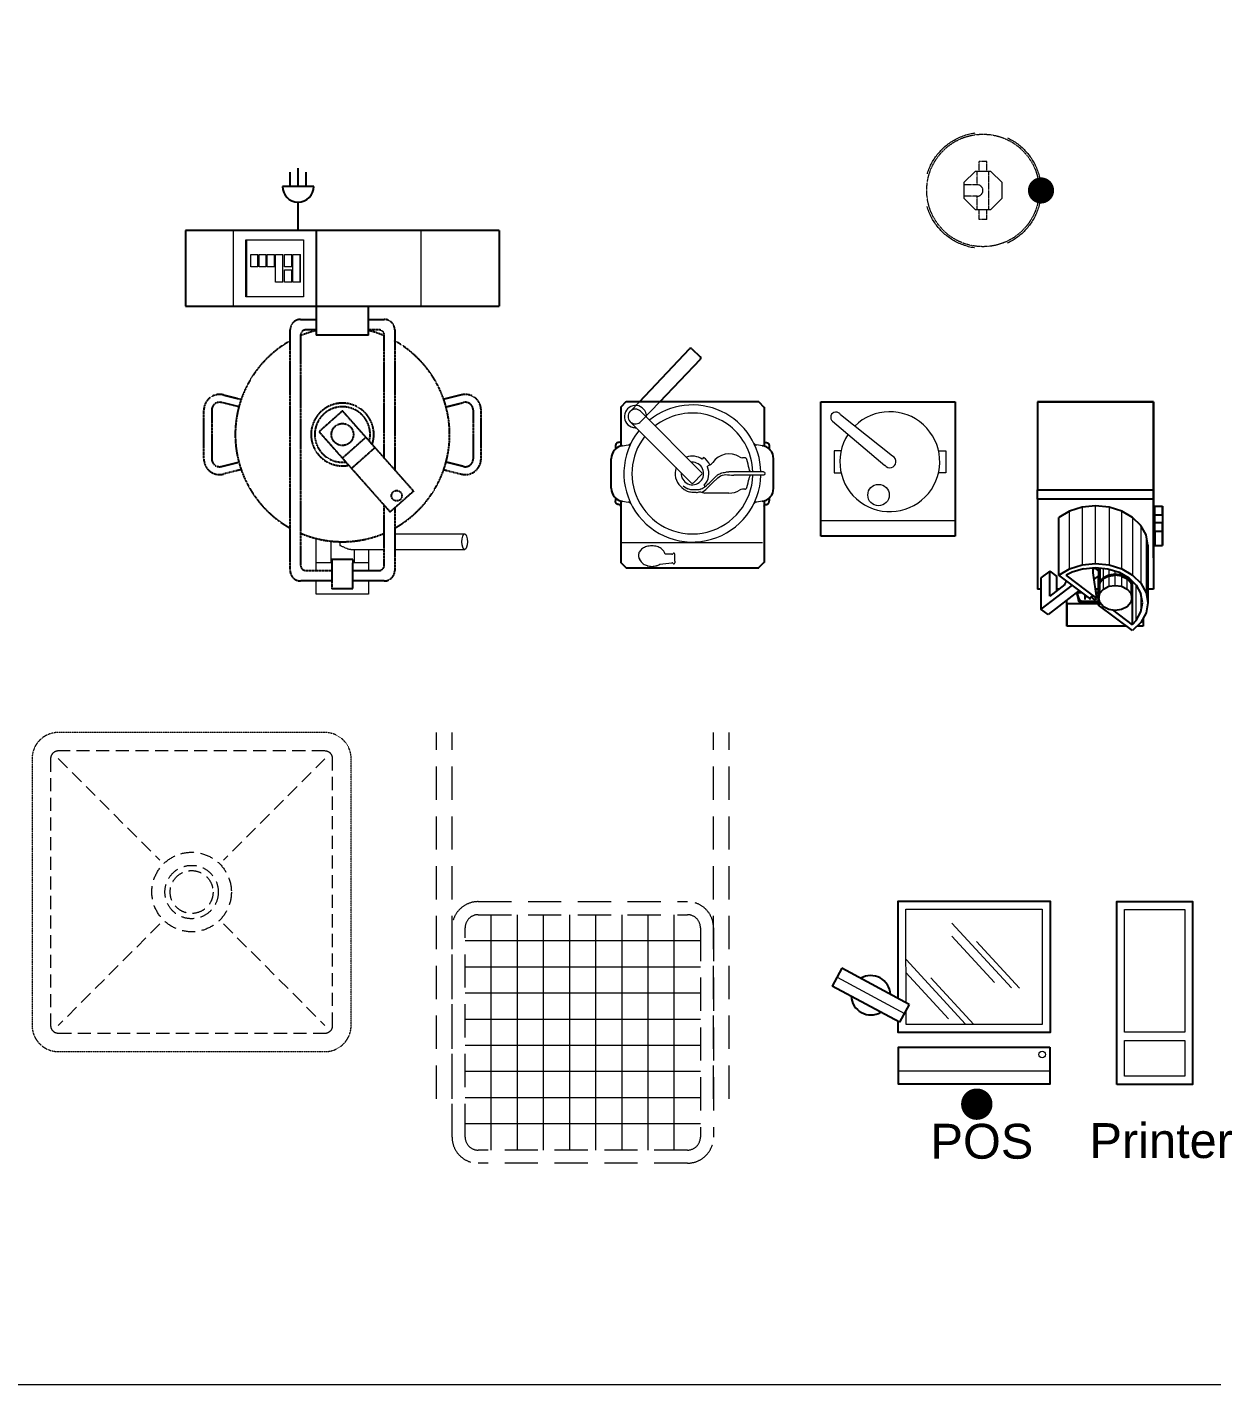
# Model space of a CAD drawing. Header units: millimetres. Extents: x 46649 to 61237, y -33954 to -18530.
# Drawn here: x 50517 to 52783, y -33954 to -31359 of the extents above; entities that cross this region are included whole.
import ezdxf
from ezdxf.enums import TextEntityAlignment as Align

# ---------------------------------------------------------------- set-up
doc = ezdxf.new("R2010")
doc.units = ezdxf.units.MM
for name, pattern in [('CACHE', [0.375, 0.25, -0.125]), ('CENTER', [2, 1.25, -0.25, 0.25, -0.25]), ('DASHED', [19.05, 12.7, -6.35]), ('HIDDEN', [0.375, 0.25, -0.125])]:
    doc.linetypes.add(name, pattern=pattern)
doc.layers.add('350', color=3, linetype='Continuous')
doc.layers.add('ATTRIBUTE', color=1, linetype='Continuous')
for name, color, linetype, lineweight in [('border', 7, 'Continuous', 0), ('e-1', 7, 'Continuous', 9), ('ed-1', 6, 'Continuous', 5), ('eo-1', 7, 'Continuous', 9), ('eo-3', 2, 'Continuous', 25), ('m-1', 7, 'Continuous', 9), ('t-3', 2, 'Continuous', 25), ('t1-e', 1, 'Continuous', 5)]:
    doc.layers.add(name, color=color, linetype=linetype, lineweight=lineweight)
doc.styles.add('ARIAL', font='')
doc.styles.add('TAHOMA', font='', dxfattribs={"height": 32})
doc.styles.get('ARIAL').set_extended_font_data('Arial')
doc.styles.get('TAHOMA').set_extended_font_data('Tahoma')

# ---------------------------------------------------------------- blocks, each defined once
blk = doc.blocks.new('VPU206-11')
at = {"layer": 'ed-1'}
for p, q in [((-2115.8, 29719.7), (-2115.8, 29830)), ((-2091.8, 29837.6), (-2091.8, 29727.3)), ((-2066, 29729.9), (-2066, 29840.2)), ((-2040.2, 29837.6), (-2040.2, 29727.3)), ((-2016.1, 29719.7), (-2016.1, 29830)), ((-1995.4, 29818.2), (-1995.4, 29707.9)), ((-1979.6, 29802.6), (-1979.6, 29692.3)), ((-1969.6, 29784.5), (-1969.6, 29674.2)), ((-2050.8, 29703.3), (-2050.8, 29720.8)), ((-2040.4, 29719.2), (-2040.4, 29708.4)), ((-2057.7, 29693), (-2057.7, 29673.4)), ((-2050.8, 29681.1), (-2050.8, 29700.8)), ((-2040.4, 29706), (-2040.4, 29686.4)), ((-2028.4, 29710.3), (-2028.4, 29715.6)), ((-2028.4, 29688.2), (-2028.4, 29707.7)), ((-2016.2, 29708.4), (-2016.2, 29710.4)), ((-2016.2, 29706), (-2016.2, 29686.4)), ((-2005.8, 29703.3), (-2005.8, 29704.5)), ((-2005.8, 29681.1), (-2005.8, 29700.8)), ((-1998.9, 29695.4), (-1998.9, 29699.1)), ((-1998.9, 29693), (-1998.9, 29673.4)), ((-1988.3, 29620.9), (-1988.3, 29688.6)), ((-1979.2, 29672.2), (-1979.2, 29637.3))]:
    blk.add_line(p, q, dxfattribs=at)
at = {"layer": 'eo-3'}
for p, q in [((-2177.3, 30039), (-2177.3, 29870.5)), ((-1955.5, 30039), (-2177.3, 30039)), ((-2177.3, 30039), (-1955.5, 30039)), ((-2177.3, 30039), (-2177.3, 29870.5)), ((-1955.5, 29870.5), (-1955.5, 30039)), ((-1955.5, 29870.5), (-1955.5, 30039)), ((-1955.1, 30039), (-1955.5, 30039)), ((-1955.5, 30039), (-1955.1, 30039)), ((-1955.1, 29740.8), (-1955.1, 30039)), ((-1955.1, 30039), (-1955.1, 29740.8)), ((-2177.3, 29853), (-2177.3, 29870.5)), ((-2177.3, 29853), (-2177.3, 29870.5)), ((-2177.3, 29870.5), (-1955.5, 29870.5)), ((-2177.3, 29853), (-2177.3, 29681.1)), ((-1955.5, 29853), (-2177.3, 29853)), ((-2177.3, 29853), (-2177.3, 29681.1)), ((-1955.5, 29853), (-1955.5, 29870.5)), ((-1955.5, 29870.5), (-1955.5, 29853)), ((-1955.5, 29853), (-1955.5, 29681.1)), ((-1955.5, 29853), (-1955.5, 29681.1)), ((-2115.8, 29830), (-2136.5, 29818.2)), ((-2091.8, 29837.6), (-2115.8, 29830)), ((-2066, 29840.2), (-2091.8, 29837.6)), ((-2040.2, 29837.6), (-2066, 29840.2)), ((-2016.1, 29830), (-2040.2, 29837.6)), ((-1995.4, 29818.2), (-2016.1, 29830)), ((-1952.9, 29822.1), (-1952.9, 29839.4)), ((-1952.9, 29839.4), (-1938, 29839.4)), ((-1952.9, 29822.1), (-1952.9, 29839.4)), ((-1938, 29822.1), (-1952.9, 29822.1)), ((-1952.9, 29808.6), (-1952.9, 29822.1)), ((-1952.9, 29808.6), (-1952.9, 29822.1)), ((-1938, 29839.4), (-1938, 29822.1)), ((-1938, 29822.1), (-1938, 29839.4)), ((-1938, 29822.1), (-1938, 29808.6)), ((-1938, 29822.1), (-1938, 29808.6)), ((-2136.5, 29707.9), (-2136.5, 29818.2)), ((-1979.6, 29802.6), (-1995.4, 29818.2)), ((-1969.6, 29784.5), (-1979.6, 29802.6)), ((-1952.9, 29791.4), (-1952.9, 29808.6)), ((-1952.9, 29808.6), (-1938, 29808.6)), ((-1952.9, 29791.4), (-1952.9, 29808.6)), ((-1938, 29808.6), (-1938, 29791.4)), ((-1938, 29791.4), (-1938, 29808.6)), ((-1966.3, 29765.1), (-1969.6, 29784.5)), ((-1938, 29791.4), (-1952.9, 29791.4)), ((-1952.9, 29791.4), (-1952.9, 29764.3)), ((-1952.9, 29791.4), (-1952.9, 29764.3)), ((-1938, 29764.3), (-1938, 29791.4)), ((-1938, 29791.4), (-1938, 29764.3)), ((-1966.3, 29765.1), (-1966.3, 29654.8)), ((-1952.9, 29764.3), (-1938, 29764.3)), ((-2136.5, 29707.9), (-2115.8, 29719.7)), ((-2115.8, 29719.7), (-2091.8, 29727.3)), ((-2089.2, 29720), (-2110.8, 29713.3)), ((-2091.8, 29727.3), (-2066, 29729.9)), ((-2089.2, 29720), (-2066, 29722.3)), ((-2071.3, 29721.8), (-2071.3, 29712.2)), ((-2071.3, 29718.3), (-2067.6, 29721.1)), ((-2067.6, 29721.1), (-2067.8, 29722.2)), ((-2067.6, 29721.1), (-2059.9, 29715.3)), ((-2066, 29729.9), (-2040.2, 29727.3)), ((-2066, 29722.3), (-2042.8, 29720)), ((-2059.9, 29686.4), (-2059.9, 29721.8)), ((-2057.7, 29721.5), (-2057.7, 29695.4)), ((-2042.8, 29720), (-2021.1, 29713.3)), ((-2040.2, 29727.3), (-2016.1, 29719.7)), ((-2016.1, 29719.7), (-1995.4, 29707.9)), ((-1955.1, 29740.8), (-1955.5, 29740.8)), ((-1955.5, 29740.8), (-1955.1, 29740.8)), ((-2153.6, 29715.4), (-2170.6, 29702.6)), ((-2170.6, 29702.6), (-2170.5, 29642.9)), ((-2153.6, 29715.4), (-2140.1, 29705.2)), ((-2153.5, 29667.8), (-2153.6, 29715.4)), ((-2140, 29678.3), (-2140.1, 29705.2)), ((-2077.9, 29663.7), (-2136.5, 29707.9)), ((-2124.7, 29690), (-2121.5, 29696.4)), ((-2110.8, 29713.3), (-2122, 29707.6)), ((-2064.1, 29664), (-2122, 29707.6)), ((-2071.3, 29712.2), (-2064.1, 29664)), ((-2069.4, 29699.2), (-2059.9, 29706.4)), ((-2060.4, 29650.5), (-2060.4, 29706.1)), ((-2057.7, 29695.4), (-2059.9, 29686.4)), ((-2057.7, 29693), (-2059.9, 29684)), ((-2057.7, 29695.4), (-2050.8, 29703.3)), ((-2057.7, 29693), (-2050.8, 29700.8)), ((-2050.8, 29703.3), (-2040.4, 29708.4)), ((-2040.4, 29706), (-2050.8, 29700.8)), ((-2040.4, 29708.4), (-2028.4, 29710.3)), ((-2040.4, 29706), (-2028.4, 29707.7)), ((-2028.4, 29710.3), (-2016.2, 29708.4)), ((-2016.2, 29706), (-2028.4, 29707.7)), ((-2021.1, 29713.3), (-2002.4, 29702.6)), ((-2016.2, 29708.4), (-2005.8, 29703.3)), ((-2016.2, 29706), (-2005.8, 29700.8)), ((-2005.8, 29703.3), (-1998.9, 29695.4)), ((-1998.9, 29693), (-2005.8, 29700.8)), ((-2002.4, 29702.6), (-1988.3, 29688.6)), ((-1998.9, 29695.4), (-1996.6, 29686.4)), ((-1998.9, 29693), (-1996.6, 29684)), ((-1996.6, 29696.8), (-1996.6, 29686.4)), ((-1995.8, 29696), (-1995.8, 29612.6)), ((-1995.4, 29707.9), (-1979.6, 29692.3)), ((-1979.6, 29692.3), (-1969.6, 29674.2)), ((-2170.6, 29681.1), (-2177.3, 29681.1)), ((-2110.7, 29688.4), (-2170.5, 29642.9)), ((-2097.2, 29678.2), (-2156.9, 29632.7)), ((-2124.7, 29690), (-2153.5, 29667.8)), ((-2136.4, 29681.1), (-2140, 29681.1)), ((-2124.7, 29690), (-2124.7, 29690)), ((-2101.8, 29673.6), (-2102.1, 29672.6)), ((-2102.1, 29672.6), (-2101.8, 29673.6)), ((-2102.1, 29672.6), (-2102.1, 29671.7)), ((-2102.1, 29671.7), (-2102.1, 29672.6)), ((-2102.1, 29671.7), (-2098.3, 29657.8)), ((-2101, 29674.4), (-2101.8, 29673.6)), ((-2101.1, 29673.3), (-2101.4, 29672.5)), ((-2101.4, 29672.5), (-2101.1, 29673.3)), ((-2101.1, 29673.3), (-2101.4, 29672.5)), ((-2101.4, 29672.5), (-2101.1, 29673.3)), ((-2101.4, 29672.5), (-2101.4, 29671.7)), ((-2101.4, 29671.7), (-2101.4, 29672.5)), ((-2101.4, 29672.5), (-2101.4, 29671.7)), ((-2101.4, 29671.7), (-2101.4, 29672.5)), ((-2096.1, 29660.1), (-2101.4, 29672)), ((-2101.4, 29672), (-2101.3, 29671.8)), ((-2096.9, 29659.9), (-2101.4, 29672)), ((-2101.4, 29672), (-2097.6, 29659.7)), ((-2098.3, 29659.5), (-2101.4, 29672)), ((-2101.4, 29671.7), (-2099, 29660.5)), ((-2101.3, 29671.8), (-2098.4, 29658.2)), ((-2100.4, 29674), (-2101.1, 29673.3)), ((-2100.4, 29674), (-2101.1, 29673.3)), ((-2100, 29674.9), (-2101, 29674.4)), ((-2100.6, 29672.8), (-2099.9, 29673.6)), ((-2100.6, 29672.8), (-2100.6, 29671.8)), ((-2100.6, 29671.8), (-2100.6, 29672.8)), ((-2100.6, 29671.8), (-2100.6, 29670.2)), ((-2099.6, 29674.5), (-2100.4, 29674)), ((-2099.6, 29674.5), (-2100.4, 29674)), ((-2099, 29675.3), (-2100, 29674.9)), ((-2099, 29674.2), (-2099.9, 29673.6)), ((-2098.7, 29674.8), (-2099.6, 29674.5)), ((-2098.7, 29674.8), (-2099.6, 29674.5)), ((-2099, 29675.3), (-2097.6, 29675.5)), ((-2097.6, 29674.4), (-2099, 29674.2)), ((-2097.6, 29674.9), (-2098.7, 29674.8)), ((-2097.6, 29674.9), (-2098.7, 29674.8)), ((-2097.6, 29675.5), (-2093.6, 29675.5)), ((-2092.9, 29674.9), (-2097.6, 29674.9)), ((-2097.6, 29674.4), (-2092.2, 29674.4)), ((-2086, 29661.2), (-2086, 29669.8)), ((-2081.5, 29666.4), (-2086, 29666.4)), ((-2071.6, 29669), (-2077.9, 29663.7)), ((-2072.8, 29666.3), (-2072.6, 29667.5)), ((-2072.8, 29666.3), (-2072.6, 29664.9)), ((-2072.6, 29667.5), (-2072.2, 29668.4)), ((-2071.6, 29669), (-2064.1, 29664)), ((-2060.4, 29681.1), (-2066.7, 29681.1)), ((-2066.7, 29681.1), (-2060.4, 29681.1)), ((-2065.9, 29675.5), (-2060.4, 29675.5)), ((-2065.9, 29674.9), (-2060.4, 29674.9)), ((-2065.8, 29674.4), (-2060.4, 29674.4)), ((-2065.1, 29670.7), (-2065.2, 29670.7)), ((-2063.9, 29669.8), (-2065.1, 29670.7)), ((-2062.9, 29668.7), (-2063.9, 29669.8)), ((-2062.4, 29667.5), (-2062.9, 29668.7)), ((-2062.2, 29666.3), (-2062.4, 29667.5)), ((-2062.2, 29666.3), (-2062.4, 29664.9)), ((-2059.7, 29685.2), (-2059.9, 29686.4)), ((-2059.9, 29684), (-2059.9, 29664.3)), ((-2059.9, 29664.3), (-2057.7, 29673.4)), ((-2057.7, 29673.4), (-2050.8, 29681.1)), ((-2050.8, 29681.1), (-2040.4, 29686.4)), ((-2040.4, 29686.4), (-2028.4, 29688.2)), ((-2028.4, 29688.2), (-2016.2, 29686.4)), ((-2016.2, 29686.4), (-2005.8, 29681.1)), ((-2005.8, 29681.1), (-1998.9, 29673.4)), ((-1998.9, 29673.4), (-1996.6, 29664.3)), ((-1996.6, 29686.4), (-1997, 29685.2)), ((-1996.6, 29664.3), (-1996.6, 29684)), ((-1988.3, 29688.6), (-1979.2, 29672.2)), ((-1976.2, 29654.8), (-1979.2, 29672.2)), ((-1969.6, 29674.2), (-1966.3, 29654.8)), ((-1955.5, 29681.1), (-1966.3, 29681.1)), ((-2156.9, 29632.7), (-2170.5, 29642.9)), ((-2120.8, 29653.7), (-2120.8, 29660.1)), ((-2120.8, 29653.7), (-2120.8, 29660.1)), ((-2120.8, 29653.7), (-2120.8, 29610.1)), ((-2120.8, 29653.7), (-2060.4, 29653.7)), ((-2120.8, 29610.1), (-2120.8, 29653.7)), ((-2097.5, 29657.4), (-2098.6, 29658.5)), ((-2098, 29657.4), (-2098.4, 29658.2)), ((-2097.6, 29659.7), (-2098.3, 29659.5)), ((-2097.6, 29658.5), (-2098.3, 29659.5)), ((-2097.2, 29656.6), (-2098, 29657.4)), ((-2096.8, 29658.6), (-2097.6, 29659.7)), ((-2096.8, 29658.6), (-2097.6, 29659.7)), ((-2096.7, 29657.6), (-2097.6, 29658.5)), ((-2096, 29656.6), (-2097.5, 29657.4)), ((-2096.1, 29656), (-2097.2, 29656.6)), ((-2096.3, 29659), (-2096.9, 29659.9)), ((-2095.7, 29657.8), (-2096.8, 29658.6)), ((-2095.7, 29657.8), (-2096.8, 29658.6)), ((-2095.5, 29657), (-2096.7, 29657.6)), ((-2095.2, 29658.2), (-2096.3, 29659)), ((-2095.6, 29659.3), (-2096.1, 29660.1)), ((-2096.1, 29656), (-2094.8, 29655.9)), ((-2094.4, 29656), (-2096, 29656.6)), ((-2094.2, 29657.2), (-2095.7, 29657.8)), ((-2094.2, 29657.2), (-2095.7, 29657.8)), ((-2094.8, 29658.7), (-2095.6, 29659.3)), ((-2094.1, 29656.6), (-2095.5, 29657)), ((-2094, 29657.8), (-2095.2, 29658.2)), ((-2093.8, 29658.3), (-2094.8, 29658.7)), ((-2094.8, 29655.9), (-2060.4, 29655.9)), ((-2094.4, 29656), (-2092.6, 29655.9)), ((-2092.6, 29657), (-2094.2, 29657.2)), ((-2094.2, 29657.2), (-2092.6, 29657)), ((-2094.1, 29656.6), (-2092.6, 29656.4)), ((-2094, 29657.8), (-2092.6, 29657.5)), ((-2093.8, 29658.3), (-2092.6, 29658.2)), ((-2092.6, 29658.2), (-2060.4, 29658.2)), ((-2092.6, 29657.5), (-2060.4, 29657.5)), ((-2092.6, 29657), (-2060.4, 29657)), ((-2060.4, 29656.4), (-2092.6, 29656.4)), ((-2077, 29664.5), (-2077, 29661.2)), ((-2072.1, 29663.7), (-2072.6, 29664.9)), ((-2071.2, 29662.8), (-2072.1, 29663.7)), ((-2069.9, 29661.8), (-2071.2, 29662.8)), ((-2068.5, 29661.2), (-2069.9, 29661.8)), ((-2068.5, 29661.2), (-2066.6, 29661.2)), ((-2065.1, 29661.8), (-2066.6, 29661.2)), ((-2065.1, 29661.8), (-2063.9, 29662.8)), ((-2062.9, 29663.7), (-2063.9, 29662.8)), ((-2062.4, 29664.9), (-2062.9, 29663.7)), ((-2060.4, 29657.5), (-2060.4, 29656.4)), ((-2060.4, 29650.5), (-2056.4, 29653.7)), ((-1995.4, 29601.8), (-2060.4, 29650.5)), ((-2057.7, 29655.2), (-2059.9, 29664.3)), ((-2050.8, 29647.4), (-2057.7, 29655.2)), ((-2040.4, 29642.3), (-2050.8, 29647.4)), ((-2028.4, 29640.4), (-2040.4, 29642.3)), ((-2034, 29641.2), (-1995.8, 29612.6)), ((-2016.2, 29642.3), (-2028.4, 29640.4)), ((-2005.8, 29647.4), (-2016.2, 29642.3)), ((-1998.9, 29655.2), (-2005.8, 29647.4)), ((-1996.6, 29664.3), (-1998.9, 29655.2)), ((-1979.2, 29637.3), (-1976.2, 29654.8)), ((-1966.3, 29654.8), (-1969.6, 29635.4)), ((-1988.3, 29620.9), (-1995.8, 29612.6)), ((-1979.6, 29617.3), (-1995.4, 29601.8)), ((-1988.3, 29620.9), (-1979.2, 29637.3)), ((-1969.6, 29635.4), (-1979.6, 29617.3)), ((-1974.9, 29625.8), (-1974.9, 29610.1)), ((-1974.9, 29625.8), (-1974.9, 29610.1)), ((-2006.6, 29610.1), (-2120.8, 29610.1)), ((-1974.9, 29610.1), (-1986.9, 29610.1))]:
    blk.add_line(p, q, dxfattribs=at)
blk = doc.blocks.new('Hobart veg prep unit VPU6-11')
at = {"layer": 'eo-1', "linetype": 'Continuous'}
for p, q in [((22.4, 220), (122.3, 135.6)), ((137, 153.3), (37.8, 231.9))]:
    blk.add_line(p, q, dxfattribs=at)
at = {"layer": 'eo-1'}
blk.add_line((257, 29.8), (0, 29.8), dxfattribs=at)
for points in [[(38.7, 163.2), (25.4, 163.2), (25.4, 121), (38.9, 121)], [(225.8, 163.2), (239.1, 163.2), (239.1, 121), (225.6, 121)]]:
    blk.add_lwpolyline(points, dxfattribs=at)
at = {"layer": 'eo-1', "linetype": 'Continuous'}
blk.add_circle((110.3, 78.8), 20.5, dxfattribs=at)
for centre, radius, start, end in [((28.9, 227.5), 9.96, 26.6572, 230.8179), ((131.9, 142.6), 11.8, 216.151, 64.5713)]:
    blk.add_arc(centre, radius, start, end, dxfattribs=at)
at = {"layer": 'eo-1'}
blk.add_arc((131.9, 142.6), 95.5, 146.7526, 134.6295, dxfattribs=at)
at = {"layer": 'eo-3'}
for p, q in [((0, 257), (257, 257)), ((0, 0), (0, 257)), ((257, 257), (257, 0)), ((257, 0), (0, 0))]:
    blk.add_line(p, q, dxfattribs=at)
blk = doc.blocks.new('Dishwash basket with runners')
at = {"layer": 'ed-1'}
for p, q in [((105, 25), (105, 475)), ((155, 25), (155, 475)), ((205, 25), (205, 475)), ((255, 25), (255, 475)), ((305, 25), (305, 475)), ((355, 25), (355, 475)), ((405, 25), (405, 475)), ((455, 25), (455, 475)), ((505, 425), (55, 425)), ((505, 375), (55, 375)), ((505, 325), (55, 325)), ((505, 275), (55, 275)), ((505, 225), (55, 225)), ((505, 175), (55, 175)), ((505, 125), (55, 125)), ((505, 75), (55, 75))]:
    blk.add_line(p, q, dxfattribs=at)
at = {"layer": 'eo-1', "linetype": 'DASHED', "ltscale": 5}
for p, q in [((0, 123.3), (0, 823.3)), ((30, 123.3), (30, 823.3)), ((530, 123.3), (530, 823.3)), ((560, 123.3), (560, 823.3)), ((80, 500), (480, 500)), ((80, 475), (480, 475)), ((30, 50), (30, 450)), ((55, 50), (55, 450)), ((505, 450), (505, 50)), ((530, 450), (530, 50)), ((480, 25), (80, 25)), ((480, 0), (80, 0))]:
    blk.add_line(p, q, dxfattribs=at)
for centre, radius, start, end in [((80, 450), 50, 90, 180), ((480, 450), 50, 0, 90), ((80, 450), 25, 90, 180), ((480, 450), 25, 0, 90), ((80, 50), 50, 180, 270), ((80, 50), 25, 180, 270), ((480, 50), 25, 270, 0), ((480, 50), 50, 270, 0)]:
    blk.add_arc(centre, radius, start, end, dxfattribs=at)
blk = doc.blocks.new('Cutlery soak sink - plan')
at = {"layer": 'eo-1', "linetype": 'HIDDEN', "ltscale": 2}
for p, q in [((645.6, 484.5), (135.6, 484.6)), ((85.6, 434.6), (85.6, -75.4)), ((695.6, -75.5), (695.6, 434.5)), ((135.6, -125.4), (645.6, -125.5))]:
    blk.add_line(p, q, dxfattribs=at)
at = {"layer": 'eo-1', "linetype": 'HIDDEN', "ltscale": 100}
for p, q in [((645.6, 449.2), (135.6, 449.2)), ((120.9, 434.6), (120.9, -75.4)), ((135.6, 434.6), (329.8, 240.4)), ((645.6, 434.5), (451.5, 240.4)), ((660.3, -75.5), (660.3, 434.5)), ((329.8, 118.7), (135.6, -75.4)), ((451.5, 118.7), (645.6, -75.5)), ((135.6, -90.1), (645.6, -90.1))]:
    blk.add_line(p, q, dxfattribs=at)
for radius in [76, 51, 41]:
    blk.add_circle((390.6, 179.6), radius, dxfattribs=at)
at = {"layer": 'eo-1', "linetype": 'HIDDEN', "ltscale": 2}
for centre, start, end in [((135.6, 434.6), 89.9995, 179.9995), ((645.6, 434.5), 359.9995, 89.9995), ((135.6, -75.4), 179.9995, 269.9995), ((645.6, -75.5), 269.9995, 359.9995)]:
    blk.add_arc(centre, 50, start, end, dxfattribs=at)
at = {"layer": 'eo-1', "linetype": 'HIDDEN', "ltscale": 100}
for centre, start, end in [((135.6, 434.6), 89.9995, 179.9995), ((645.6, 434.5), 359.9995, 89.9995), ((135.6, -75.4), 179.9995, 269.9995), ((645.6, -75.5), 269.9995, 359.9995)]:
    blk.add_arc(centre, 14.7, start, end, dxfattribs=at)
blk = doc.blocks.new('Hobart food processor VCB61-10')
at = {"layer": 'ed-1'}
for p, q in [((36.5, 298.7), (53.9, 317)), ((57, 279.2), (92.9, 317)), ((56.4, 298.9), (173, 182.2)), ((36.4, 278.9), (153.1, 162.2)), ((21.5, 233.1), (32.2, 234.6)), ((289, 233.1), (278.3, 234.6)), ((176.8, 210.7), (174.3, 207.2)), ((255.5, 210), (250.9, 210)), ((257.2, 209.6), (257.2, 209.6)), ((257.3, 209.6), (257.2, 209.6)), ((257.5, 209.4), (257.2, 209.6)), ((257.9, 209.2), (257.5, 209.4)), ((258.2, 208.9), (257.9, 209.2)), ((257.9, 209.2), (257.9, 209.2)), ((188.6, 196.2), (186.8, 195.4)), ((259.4, 207), (259.3, 207.5)), ((266.1, 183.3), (265.6, 184.4)), ((266.1, 183.3), (266, 183.4)), ((173, 178), (157.3, 162.2)), ((179.9, 155.3), (177.6, 157.7)), ((183.6, 151.7), (193.9, 162.1)), ((187.1, 161.8), (200.6, 174.8)), ((193.9, 162.1), (203.9, 171.7)), ((203.9, 171.7), (204.2, 171.9)), ((291.3, 177), (234.5, 177)), ((265.6, 175.5), (266.1, 176.7)), ((135.3, 153), (135.3, 153)), ((145.5, 146.3), (145.5, 146.3)), ((161.9, 144.1), (163.3, 144)), ((163.3, 144), (163.3, 144)), ((163.3, 144), (163.4, 144)), ((163.4, 144), (163.4, 144)), ((166.4, 144.2), (168.1, 144.7)), ((173, 144.4), (174.8, 143.6)), ((225.3, 142.5), (179.4, 142.5)), ((255.5, 150), (250.9, 150)), ((257.2, 150.4), (257.4, 150.5)), ((257.8, 150.7), (257.9, 150.8)), ((257.9, 150.8), (258.2, 151.1)), ((259.3, 152.5), (259.4, 153)), ((21.5, 126.9), (32.2, 125.4)), ((289, 126.9), (278.3, 125.4)), ((21.3, 47.9), (289.3, 47.9)), ((56.2, 13.2), (53.8, 17.6)), ((92.8, 6.4), (116, 9.5)), ((116, 25.7), (103.4, 25.7)), ((121.8, 12.3), (121.8, 25.7)), ((121.8, 12.3), (121.8, 9.5))]:
    blk.add_line(p, q, dxfattribs=at)
for points in [[(256.8, 209.8), (256, 210), (255.5, 210)], [(257.2, 209.6), (256.8, 209.8)], [(257.9, 209.2), (257.8, 209.3), (257.3, 209.6)], [(259.3, 207.5), (258.8, 208.2), (258.2, 208.9)], [(184.1, 193), (184, 193.3), (184, 193.7), (184.2, 194), (184.5, 194.3)], [(186.8, 195.4), (184.5, 194.3)], [(200.6, 174.8), (201.5, 175.6), (202.4, 176.4), (203.5, 177.3), (204.8, 178.1), (206.1, 178.9), (207.7, 179.7), (209.5, 180.5), (211.6, 181.1), (213.9, 181.7)], [(213.9, 181.7), (216.5, 182.1), (219.4, 182.3)], [(221.6, 182.5), (220.3, 182.3), (219.7, 182.3), (219.4, 182.3)], [(230.2, 183), (229.3, 183), (228.4, 183), (227.6, 183), (226.7, 182.9), (225.9, 182.9), (225.1, 182.9), (224.4, 182.8), (223.6, 182.7), (222.9, 182.7), (222.2, 182.6), (221.6, 182.5)], [(291.3, 183), (233, 183), (232, 183), (230.2, 183)], [(265.6, 184.4), (264.8, 186.7), (263.9, 189.8), (262.9, 193.5), (261.9, 197.8), (260.7, 202.5), (259.4, 207)], [(291.3, 183), (291.7, 183), (292.5, 182.7), (293.3, 182.3)], [(293.3, 182.3), (293.8, 181.6), (294.1, 180.8), (294.3, 180), (294.1, 179.2), (293.8, 178.4), (293.3, 177.8)], [(138, 156.6), (140.5, 154.4), (143.4, 152.4), (146.6, 150.7)], [(179.9, 155.3), (182.3, 157.4), (184.7, 159.6), (187.1, 161.8)], [(204.2, 171.9), (206.5, 173.8), (209.4, 175.5), (212.7, 176.8)], [(212.7, 176.8), (216.1, 177.5), (219.4, 177.8)], [(219.4, 177.8), (222.3, 177.6), (226.1, 177.3), (230.3, 177.1), (234.5, 177)], [(259.4, 153), (260.7, 157.5), (261.8, 162.1), (262.9, 166.4), (263.9, 170.1), (264.8, 173.2), (265.6, 175.5)], [(293.3, 177.8), (292.5, 177.3), (291.7, 177), (291.3, 177)], [(133.1, 155.3), (133.9, 154.4), (134.9, 153.4), (135.3, 153)], [(135.3, 153), (139.9, 149.3), (145.5, 146.3)], [(145.5, 146.3), (147.2, 145.7), (149.5, 145), (151.5, 144.7)], [(152.4, 149.1), (150.3, 149.5), (148.4, 150), (146.6, 150.7)], [(151.5, 144.7), (154.3, 144.4), (157.3, 144.2), (161.9, 144.1)], [(164, 148.6), (163, 148.7), (161.6, 148.7), (159.7, 148.7), (157.5, 148.8), (155, 148.9), (152.4, 149.1)], [(163.4, 144), (164.6, 144), (166.4, 144.2)], [(164.8, 148.6), (164.4, 148.6), (164, 148.6)], [(169.5, 149.6), (167.7, 149.1), (166.1, 148.8), (164.8, 148.6)], [(168.1, 144.7), (168.5, 144.8), (170.8, 144.8), (173, 144.4)], [(169.5, 149.6), (171.7, 150.4), (173.9, 151.3)], [(173.9, 151.3), (176.2, 152.6), (178.2, 153.9), (179.9, 155.3)], [(255.5, 150), (255.9, 150), (256.3, 150.1), (256.7, 150.2), (257.2, 150.4)], [(257.4, 150.5), (257.8, 150.7)], [(258.2, 151.1), (258.8, 151.8), (259.3, 152.5)]]:
    blk.add_lwpolyline(points, dxfattribs=at)
for centre, radius, start, end in [((28.5, 316.5), 0.5, 90, 135), ((46.4, 288.9), 21.2, 11.5086, 258.4913), ((46.4, 288.9), 14.1, 45, 225), ((46.4, 288.9), 14.1, 45, 225), ((46.4, 288.9), 21.3, 356.6439, 14.5221), ((155.3, 180), 131, 1.3647, 128.5654), ((155.3, 180), 115.5, 30, 127.9776), ((155.3, 180), 131, 141.4345, 358.6357), ((46.7, 288.9), 14.1, 234.453, 316.453), ((46.4, 288.9), 21.3, 255.4778, 273.3561), ((31.1, 242.5), 8, 278, 333.267), ((155.3, 180), 115.5, 142.0223, 210), ((155.3, 180), 115.5, 1.4892, 30), ((279.4, 242.5), 8, 206.733, 262), ((155.3, 180), 33.2, 55, 109.829), ((155.3, 180), 37.5, 26.0068, 55), ((225.3, 180), 37.5, 57.3631, 145.517), ((250.9, 220), 10, 237.3631, 270), ((155.3, 180), 33.2, 160.1708, 228.2257), ((155.3, 180), 21.5, 176.0541, 93.9457), ((170.9, 180.1), 3, 315, 45.3551), ((155.3, 180), 31.6, 315, 24.2408), ((182, 209.7), 15, 296, 325.517), ((267.9, 184.3), 2, 208.1293, 219.3838), ((155.3, 180), 115.5, 210, 358.5116), ((155.2, 164.4), 3, 225, 315), ((267.9, 175.8), 2, 142.4047, 151.8736), ((155.3, 180), 36.5, 280, 280.0548), ((155.3, 180), 40, 296.7182, 315), ((179.4, 152.5), 10, 242.2692, 270), ((225.3, 180), 37.5, 270, 302.6369), ((250.9, 140), 10, 90, 122.6369), ((31.1, 117.5), 8, 26.733, 82), ((279.4, 117.5), 8, 98, 153.267), ((65.2, 23.7), 13, 149.6388, 180), ((71.2, 20.2), 19.9, 125.2644, 149.6388), ((75.2, 14.6), 26.8, 106.3249, 125.2644), ((77.8, 5.8), 35.9, 90, 106.3249), ((90.3, 23.7), 13, 8.9875, 8.9875), ((77.8, 5.8), 35.9, 73.6751, 90), ((80.3, 14.6), 26.8, 54.7356, 73.6751), ((84.3, 20.2), 19.9, 16.1695, 54.7356), ((116.3, 27.7), 2, 261.099, 330), ((119.8, 25.7), 2, 0, 150), ((65.2, 23.7), 13, 180, 217.9297), ((71.9, 21.9), 18, 200.1318, 234.7242), ((75.4, 27), 24.1, 234.7242, 253.6685), ((77.8, 34.9), 32.4, 253.6685, 270), ((77.8, 34.9), 32.4, 270, 286.3315), ((80.1, 27), 24.1, 286.3315, 301.7088), ((116.3, 7.5), 2, 30.0103, 97.4281), ((119.8, 9.5), 2, 210.0103, 0), ((282.1, 0.5), 0.5, 270, 315)]:
    blk.add_arc(centre, radius, start, end, dxfattribs=at)
at = {"layer": 'eo-3'}
for p, q in [((53.9, 317), (150.1, 418.2)), ((154.4, 418.4), (170.5, 403)), ((92.9, 317), (170.6, 398.8)), ((28.1, 316.9), (18.4, 307.1)), ((282.1, 317), (28.5, 317)), ((282.4, 316.9), (292.1, 307.1)), ((18.3, 306.8), (18.3, 232.4)), ((292.3, 306.8), (292.3, 236)), ((14.8, 239), (12.9, 239)), ((292.3, 236), (292.3, 232.4)), ((295.8, 239), (297.6, 239)), ((0, 151.7), (0, 208.3)), ((8.4, 232.5), (8.4, 227)), ((302.2, 232.5), (302.2, 227)), ((310.5, 151.7), (310.5, 208.3)), ((8.4, 133), (8.4, 127.5)), ((302.2, 133), (302.2, 127.5)), ((14.8, 121), (12.9, 121)), ((18.3, 127.6), (18.3, 10.2)), ((292.3, 127.6), (292.3, 124)), ((292.3, 124), (292.3, 10.2)), ((295.8, 121), (297.6, 121)), ((28.1, 0.1), (18.4, 9.9)), ((28.5, 0), (282.1, 0)), ((282.4, 0.1), (292.1, 9.9))]:
    blk.add_line(p, q, dxfattribs=at)
for points in [[(12.9, 239, 0), (12.6, 239, 0), (12.2, 238.9, 0), (11.8, 238.8, 0), (11.5, 238.6, 0), (11.1, 238.5, 0), (10.8, 238.2, 0), (10.4, 237.9, 0), (10.1, 237.6, 0), (9.8, 237.3, 0), (9.6, 236.9, 0), (9.3, 236.5, 0), (9.1, 236.1, 0), (8.9, 235.6, 0), (8.7, 235.1, 0), (8.6, 234.6, 0), (8.5, 234.1, 0), (8.4, 233.6, 0), (8.4, 233, 0), (8.4, 232.5, 0)], [(297.6, 239, 0), (298, 239, 0), (298.3, 238.9, 0), (298.7, 238.8, 0), (299.1, 238.6, 0), (299.4, 238.5, 0), (299.8, 238.2, 0), (300.1, 237.9, 0), (300.4, 237.6, 0), (300.7, 237.3, 0), (301, 236.9, 0), (301.2, 236.5, 0), (301.4, 236.1, 0), (301.6, 235.6, 0), (301.8, 235.1, 0), (301.9, 234.6, 0), (302, 234.1, 0), (302.1, 233.6, 0), (302.2, 233, 0), (302.2, 232.5, 0)], [(12.9, 121, 0), (12.6, 121, 0), (12.2, 121.1, 0), (11.8, 121.2, 0), (11.5, 121.4, 0), (11.1, 121.5, 0), (10.8, 121.8, 0), (10.4, 122.1, 0), (10.1, 122.4, 0), (9.8, 122.7, 0), (9.6, 123.1, 0), (9.3, 123.5, 0), (9.1, 123.9, 0), (8.9, 124.4, 0), (8.7, 124.9, 0), (8.6, 125.4, 0), (8.5, 125.9, 0), (8.4, 126.4, 0), (8.4, 127, 0), (8.4, 127.5, 0)], [(297.6, 121, 0), (298, 121, 0), (298.3, 121.1, 0), (298.7, 121.2, 0), (299.1, 121.4, 0), (299.4, 121.5, 0), (299.8, 121.8, 0), (300.1, 122.1, 0), (300.4, 122.4, 0), (300.7, 122.7, 0), (301, 123.1, 0), (301.2, 123.5, 0), (301.4, 123.9, 0), (301.6, 124.4, 0), (301.8, 124.9, 0), (301.9, 125.4, 0), (302, 125.9, 0), (302.1, 126.4, 0), (302.2, 127, 0), (302.2, 127.5, 0)]]:
    blk.add_polyline3d(points, dxfattribs=at)
for centre, radius, start, end in [((152.3, 416.2), 3, 46.453, 136.8081), ((168.5, 400.9), 3, 316.453, 46.453), ((282.1, 316.5), 0.5, 45, 90), ((18.8, 306.8), 0.5, 135, 180), ((291.8, 306.8), 0.5, 360, 45), ((295.8, 242.5), 3.5, 180, 269.9995), ((25, 208.3), 25, 98, 180), ((285.5, 208.3), 25, 0, 82), ((25, 151.7), 25, 180, 262), ((285.5, 151.7), 25, 278, 0), ((14.8, 117.5), 3.5, 0, 89.9995), ((18.8, 10.2), 0.5, 180, 224.9999), ((28.5, 0.5), 0.5, 224.9999, 270), ((291.8, 10.2), 0.5, 315, 0)]:
    blk.add_arc(centre, radius, start, end, dxfattribs=at)
at = {"layer": 'eo-3', "extrusion": (0, 0, -1)}
for centre, start, end in [((-14.8, 242.5), 180, 269.9995), ((-295.8, 117.5), 0, 89.9995)]:
    blk.add_arc(centre, 3.5, start, end, dxfattribs=at)
blk = doc.blocks.new('CTU-10 - plan')
at = {"layer": 'ed-1', "linetype": 'CENTER'}
for p, q in [((-36.5, -103.5), (-55.6, -103.5)), ((-55.6, -103.5), (-55.6, -118.5)), ((36.4, -100), (-36.5, -100)), ((55.6, -103.5), (36.4, -103.5)), ((55.6, -103.5), (55.6, -118.5)), ((-36.5, -118.5), (-55.6, -118.5)), ((-11, -122), (-36.5, -122)), ((-11, -122), (-11, -147.4)), ((11, -122), (11, -147.4)), ((36.4, -122), (11, -122)), ((55.6, -118.5), (36.4, -118.5))]:
    blk.add_line(p, q, dxfattribs=at)
blk.add_circle((0, -111), 107.5, dxfattribs=at)
blk.add_arc((0, -122), 11, 0, 180, dxfattribs=at)
at = {"layer": 'eo-1', "linetype": 'DASHED', "ltscale": 10}
blk.add_lwpolyline([(-15.1, -147.4), (15, -147.4), (36.4, -126.1), (36.4, -95.9), (15, -74.6), (-15.1, -74.6), (-36.5, -95.9), (-36.5, -126.1)], close=True, dxfattribs=at)
blk.add_circle((0, -111), 111, dxfattribs=at)
at = {"layer": 'm-1', "color": 5, "const_width": 25}
blk.add_lwpolyline([(-12.5, 0, 1), (12.5, 0, 1)], format="xyb", close=True, dxfattribs=at)
at = {"layer": 'ATTRIBUTE', "style": 'TAHOMA', "text_generation_flag": 6, "flags": 5}
for tag, p in [('TAG', (234.6, 264.8)), ('DESCRIPTION', (220.3, 147.5)), ('MAKE', (220.3, 17.9)), ('MODEL', (220.3, -111.6)), ('OPTION', (215.1, -239.2)), ('WEIGHT', (218, -896.2)), ('COMMENTS', (218, -1056.4))]:
    blk.add_attdef(tag, p, '', height=80, rotation=180, dxfattribs=at)
at = {"layer": 'ATTRIBUTE', "color": 5, "style": 'TAHOMA', "text_generation_flag": 6, "flags": 5}
for tag, p in [('WATER', (224.8, -359.1)), ('VIA', (224.8, -488.6)), ('PRESSURE', (224.8, -618.1)), ('FLOWRATE', (224.8, -747.6))]:
    blk.add_attdef(tag, p, '', height=80, rotation=180, dxfattribs=at)
at = {"layer": 't1-e', "style": 'TAHOMA', "text_generation_flag": 6, "flags": 4}
blk.add_attdef('ITEM', text='', height=80, rotation=180, dxfattribs=at).set_placement((1.9, -409.4), align=Align.MIDDLE)
blk = doc.blocks.new('A$C5217304E')
blk.add_wipeout([(449.1, 100), (168.2, 30), (151.1, 98.4), (432.1, 168.5)]).dxf.layer = 'eo-3'
at = {"layer": 'e-1', "color": 3, "const_width": 30}
blk.add_lwpolyline([(337.2, 32.7, 1), (308.1, 25.5, 1)], format="xyb", close=True, dxfattribs=at)
blk.add_wipeout([(425.4, 196.1), (143.6, 125.9), (138.7, 145.3), (101.9, 155.3), (99.2, 152.9), (96.2, 150.7), (91.9, 148.3), (88.7, 146.9), (82.3, 145.1), (76.9, 144.5), (73.4, 144.6), (69, 145.1), (64.6, 146.2), (61.4, 147.3), (57.7, 149), (53.8, 151.5), (51.2, 153.5), (47.4, 157.2), (44.9, 160.3), (42.8, 163.6), (41.6, 166), (40.8, 167.7), (39.5, 171.2), (0, 181.3), (9.6, 219.1), (49.2, 209), (51.1, 210.8), (53.1, 212.4), (54.6, 213.4), (57.6, 215.2), (59.1, 216), (61.8, 217.2), (66.3, 218.6), (68.4, 219.1), (72.2, 219.6), (75.8, 219.8), (78.5, 219.7), (81.9, 219.3), (85.7, 218.4), (88.9, 217.3), (92.1, 216), (93.9, 215), (96.5, 213.4), (99.6, 211.1), (101.7, 209.2), (103.9, 206.9), (106.2, 204), (107.7, 201.8), (109, 199.4), (109.8, 197.7), (110.3, 196.6), (111.6, 193.1), (127.9, 188.9), (83, 369), (364.7, 439.3)]).dxf.layer = 'eo-3'
at = {"layer": 'ed-1'}
blk.add_line((162, 54.7), (443, 124.7), dxfattribs=at)
blk.add_lwpolyline([(154.5, 144), (101.1, 358.1), (353.8, 421.1), (407.2, 207)], close=True, dxfattribs=at)
for points in [[(333, 260.8), (192.4, 353.5)], [(299, 263), (198.4, 329.3)], [(348.4, 264.1), (247, 330.9)], [(265, 172.2), (124.4, 264.8)], [(231, 174.4), (130.4, 240.6)], [(280.4, 175.4), (179.1, 242.2)]]:
    blk.add_lwpolyline(points, dxfattribs=at)
blk.add_circle((421, 151.6), 6.27, dxfattribs=at)
at = {"layer": 'eo-3'}
blk.add_lwpolyline([(143.6, 125.9), (83, 369), (364.7, 439.3), (425.4, 196.1), (143.6, 125.9), (138.7, 145.3)], dxfattribs=at)
blk.add_lwpolyline([(432.1, 168.5), (449.1, 100), (168.2, 30), (151.1, 98.4)], close=True, dxfattribs=at)
for start, end in [(16.8825, 134.4681), (196.8825, 314.4681)]:
    blk.add_arc((75.6, 182.1), 37.6, start, end, dxfattribs=at)
blk.add_wipeout([(151.1, 183), (141.5, 145.2), (0, 181.3), (9.6, 219.1)]).dxf.layer = 'eo-3'
at = {"layer": 'ed-1'}
blk.add_line((4.8, 200.2), (146.3, 164.1), dxfattribs=at)
at = {"layer": 'eo-3'}
for p, q in [((9.6, 219.1), (0, 181.3)), ((151.1, 183), (9.6, 219.1)), ((151.1, 183), (141.5, 145.2)), ((141.5, 145.2), (0, 181.3))]:
    blk.add_line(p, q, dxfattribs=at)
blk = doc.blocks.new('A$C08291454')
at = {"layer": 'ed-1'}
for points in [[(16, 130), (84, 130), (84, 15), (16, 15)], [(99.6, 130), (334.6, 130), (334.6, 15), (99.6, 15)]]:
    blk.add_lwpolyline(points, close=True, dxfattribs=at)
at = {"layer": 'eo-3'}
blk.add_lwpolyline([(0, 145), (349.6, 145), (349.6, 0), (0, 0)], close=True, dxfattribs=at)

msp = doc.modelspace()

# ---------------------------------------------------------------- linework, layer by layer
at = {"layer": '350'}
for p, q in [((51019.879683, -31663.365191), (51019.879683, -31635.932445)), ((51035.238901, -31663.365191), (51035.238901, -31628.458299)), ((51050.59812, -31663.365191), (51050.59812, -31635.932445)), ((51065.135515, -31663.365191), (51005.342288, -31663.365191)), ((51035.238901, -31747.577256), (51035.238901, -31693.261805))]:
    msp.add_line(p, q, dxfattribs=at)
msp.add_arc((51035.238901, -31663.365191), 29.896614, 180, 0, dxfattribs=at)
at = {"layer": 'ed-1'}
for p, q in [((50910.874253, -31747.577256), (50910.874253, -31892.577256)), ((50935.635343, -31765.600392), (51045.746344, -31765.600392)), ((50935.635343, -31874.55412), (50935.635343, -31765.600392)), ((50936.482864, -31765.600392), (50936.482864, -31874.55412)), ((51045.746344, -31765.600392), (51045.746344, -31874.55412)), ((51270.102473, -31747.577256), (51270.102473, -31892.577256)), ((50944.681312, -31793.62186), (50958.478857, -31793.62186)), ((50944.681312, -31817.352443), (50944.681312, -31793.62186)), ((50958.478857, -31817.352443), (50944.681312, -31817.352443)), ((50957.631335, -31793.62186), (50957.631335, -31817.352443)), ((50958.478857, -31817.352443), (50958.478857, -31793.62186)), ((50960.519315, -31793.62186), (50974.316859, -31793.62186)), ((50960.519315, -31817.352443), (50960.519315, -31793.62186)), ((50974.316859, -31817.352443), (50960.519315, -31817.352443)), ((50973.469338, -31793.62186), (50973.469338, -31817.352443)), ((50974.316859, -31817.352443), (50974.316859, -31793.62186)), ((50976.357317, -31793.62186), (50990.154862, -31793.62186)), ((50976.357317, -31817.352443), (50976.357317, -31793.62186)), ((50990.154862, -31817.352443), (50976.357317, -31817.352443)), ((50989.307341, -31793.62186), (50989.307341, -31817.352443)), ((50990.154862, -31817.352443), (50990.154862, -31793.62186)), ((50992.19532, -31793.62186), (51006.360926, -31793.62186)), ((50992.19532, -31846.532652), (50992.19532, -31793.62186)), ((51005.513405, -31793.62186), (51005.513405, -31846.532652)), ((51006.360926, -31846.532652), (51006.360926, -31793.62186)), ((51009.560382, -31793.62186), (51023.357927, -31793.62186)), ((51009.560382, -31817.352443), (51009.560382, -31793.62186)), ((51023.357927, -31817.352443), (51009.560382, -31817.352443)), ((51022.510405, -31793.62186), (51022.510405, -31817.352443)), ((51023.357927, -31817.352443), (51023.357927, -31793.62186)), ((51025.398385, -31793.62186), (51039.563991, -31793.62186)), ((51025.398385, -31846.532652), (51025.398385, -31793.62186)), ((51038.716469, -31793.62186), (51038.716469, -31846.532652)), ((51039.563991, -31846.532652), (51039.563991, -31793.62186)), ((51009.560382, -31822.802069), (51023.357927, -31822.802069)), ((51009.560382, -31846.532652), (51009.560382, -31822.802069)), ((51022.510405, -31822.802069), (51022.510405, -31846.532652)), ((51023.357927, -31846.532652), (51023.357927, -31822.802069)), ((51006.360926, -31846.532652), (50992.19532, -31846.532652)), ((51023.357927, -31846.532652), (51009.560382, -31846.532652)), ((51039.563991, -31846.532652), (51025.398385, -31846.532652)), ((51045.746344, -31874.55412), (50935.635343, -31874.55412)), ((51070.102473, -32397.577256), (51070.102473, -32336.38621)), ((51197.076494, -32327.577256), (51200.102473, -32327.577256)), ((51220.102473, -32327.577256), (51353.872959, -32327.577256)), ((51097.602473, -32341.338759), (51097.602473, -32382.577256)), ((51135.924606, -32357.577256), (51200.102473, -32357.577256)), ((51142.602473, -32357.577256), (51142.602473, -32382.577256)), ((51170.102473, -32357.577256), (51170.102473, -32397.577256)), ((51220.102473, -32357.577256), (51353.872959, -32357.577256)), ((51070.102473, -32382.577256), (51100.102473, -32382.577256)), ((51140.102473, -32382.577256), (51170.102473, -32382.577256)), ((51070.102473, -32442.577256), (51070.102473, -32417.577256)), ((51170.102473, -32417.577256), (51170.102473, -32442.577256)), ((51170.102473, -32442.577256), (51070.102473, -32442.577256))]:
    msp.add_line(p, q, dxfattribs=at)
msp.add_ellipse((51353.872959, -32342.577256), major_axis=(0, 15), ratio=0.354431591, dxfattribs=at)
msp.add_ellipse((51120.102473, -32342.577256), major_axis=(0, 15), ratio=0.354431591, start_param=1.5661997169, end_param=2.1104542629, dxfattribs=at)
msp.add_open_spline([(51135.924475, -32357.577055), (51135.599314, -32357.577056), (51135.262869, -32357.559888), (51134.229565, -32357.459958), (51133.505263, -32357.329171), (51132.034236, -32356.974164), (51131.287523, -32356.750177), (51129.136134, -32356.022642), (51127.643341, -32355.408743), (51125.356033, -32354.393228), (51124.585535, -32354.039102), (51123.036693, -32353.320516), (51122.258381, -32352.955994), (51120.700436, -32352.241544), (51119.921464, -32351.891815), (51118.365057, -32351.237678), (51117.587647, -32350.933201), (51116.387338, -32350.528451), (51115.964623, -32350.398519), (51115.541552, -32350.284895)], degree=3, knots=[79.6764409688, 79.6764409688, 79.6764409688, 79.6764409688, 80.9688016355, 80.9688016355, 83.5433647907, 83.5433647907, 86.1179279458, 86.1179279458, 91.1523698591, 91.1523698591, 93.6695908157, 93.6695908157, 96.1868117724, 96.1868117724, 98.704032729, 98.704032729, 101.2212536856, 101.2212536856, 102.5892705109, 102.5892705109, 102.5892705109, 102.5892705109], dxfattribs=at)
at = {"layer": 'eo-3'}
for p, q in [((50820.102473, -31747.577256), (50820.102473, -31892.577256)), ((51420.102473, -31747.577256), (50820.102473, -31747.577256)), ((51070.102473, -31747.577256), (51070.102473, -31947.577256)), ((51420.102473, -31747.577256), (51420.102473, -31892.577256)), ((50820.102473, -31892.577256), (51420.102473, -31892.577256)), ((51170.102473, -31947.577256), (51170.102473, -31892.577256)), ((51170.102473, -31947.577256), (51070.102473, -31947.577256)), ((51100.102473, -32376.725592), (51100.102473, -32382.608147)), ((51140.102473, -32376.725592), (51140.102473, -32382.608147))]:
    msp.add_line(p, q, dxfattribs=at)
at = {"layer": 'eo-3', "linetype": 'CACHE'}
for p, q in [((51040.102473, -31917.577256), (51070.102473, -31917.577256)), ((51170.102473, -31917.577256), (51200.102473, -31917.577256)), ((51020.102473, -32397.577256), (51020.102473, -31937.577256)), ((51040.102473, -31947.577256), (51040.102473, -32387.577256)), ((51070.102473, -31937.577256), (51050.102473, -31937.577256)), ((51190.102473, -31937.577256), (51170.102473, -31937.577256)), ((51200.102473, -32182.591788), (51200.102473, -31947.577256)), ((51220.102473, -31937.577256), (51220.102473, -32205.15103)), ((50922.021073, -32084.768552), (50888.740507, -32076.448411)), ((50892.378541, -32061.896273), (50926.419506, -32070.406514)), ((51347.826404, -32061.896273), (51313.785439, -32070.406514)), ((51318.183872, -32084.768552), (51351.464438, -32076.448411)), ((50855.102473, -32184.153964), (50855.102473, -32091.000548)), ((50870.102473, -32091.000548), (50870.102473, -32184.153964)), ((51120.161423, -32092.421315), (51075.264863, -32132.224567)), ((51256.155869, -32245.817894), (51120.161423, -32092.421315)), ((51370.102473, -32091.000548), (51370.102473, -32184.153964)), ((51385.102473, -32184.153964), (51385.102473, -32091.000548)), ((51075.264863, -32132.224567), (51211.259309, -32285.621147)), ((51164.940082, -32142.929945), (51120.043522, -32182.733197)), ((51182.393808, -32162.617086), (51137.497249, -32202.420339)), ((50888.740507, -32198.706101), (50922.021073, -32190.38596)), ((50926.419506, -32204.747998), (50892.378541, -32213.258239)), ((51313.785439, -32204.747998), (51347.826404, -32213.258239)), ((51351.464438, -32198.706101), (51318.183872, -32190.38596)), ((51256.155869, -32245.817894), (51211.259309, -32285.621147)), ((51200.102473, -32387.577256), (51200.102473, -32273.036658)), ((51220.102473, -32277.7812), (51220.102473, -32397.577256)), ((51140.102473, -32376.725592), (51100.102473, -32376.725592)), ((51100.102473, -32382.608147), (51100.102473, -32432.577256)), ((51140.102473, -32432.577256), (51140.102473, -32382.608147)), ((51050.102473, -32397.577256), (51100.102473, -32397.577256)), ((51140.102473, -32397.577256), (51190.102473, -32397.577256)), ((51100.102473, -32417.577256), (51040.102473, -32417.577256)), ((51140.102473, -32432.577256), (51100.102473, -32432.577256)), ((51200.102473, -32417.577256), (51140.102473, -32417.577256))]:
    msp.add_line(p, q, dxfattribs=at)
for centre, radius in [((51120.102473, -32137.577256), 21), ((51223.916024, -32254.675006), 10)]:
    msp.add_circle(centre, radius, dxfattribs=at)
for centre, radius, start, end in [((51040.102473, -31937.577256), 20, 90, 180), ((51200.102473, -31937.577256), 20, 0, 90), ((51050.102473, -31947.577256), 10, 90, 180), ((51120.102473, -32137.577256), 205, 104.116980571, 112.969676572), ((51120.102473, -32137.577256), 205, 67.030323428, 75.883019429), ((51190.102473, -31947.577256), 10, 0, 90), ((51120.102473, -32137.577256), 205, 119.19640441, 240.80359559), ((51120.102473, -32137.577256), 205, 299.19640441, 60.803123056), ((50885.102473, -32091.000548), 30, 75.963756531, 180), ((50885.102473, -32091.000548), 15, 75.963756531, 180), ((51120.102473, -32137.577256), 60, 341.558740683, 281.558031942), ((51355.102473, -32091.000548), 30, 0, 104.036243469), ((51355.102473, -32091.000548), 15, 0, 104.036243469), ((51120.102473, -32137.577256), 53, 346.033125292, 277.083231562), ((50885.102473, -32184.153964), 30, 180, 284.036243469), ((50885.102473, -32184.153964), 15, 180, 284.036243469), ((51355.102473, -32184.153964), 30, 255.963756531, 0), ((51355.102473, -32184.153964), 15, 255.963756531, 0), ((51120.102473, -32137.577256), 205, 247.030323428, 292.969676572), ((51050.102473, -32387.577256), 10, 180, 270), ((51190.102473, -32387.577256), 10, 270, 0), ((51040.102473, -32397.577256), 20, 180, 270), ((51200.102473, -32397.577256), 20, 270, 0)]:
    msp.add_arc(centre, radius, start, end, dxfattribs=at)

# ---------------------------------------------------------------- block references
msp.add_blockref('Dishwash basket with runners', (51299.691268, -33530.556032))
at = {"layer": 'eo-1'}
msp.add_blockref('Cutlery soak sink - plan', (50441.066159, -33191.801633), dxfattribs=at)
at = {"layer": 'eo-3'}
for name, p, rotation in [('CTU-10 - plan', (52455.973666, -31671.051463), 270), ('A$C5217304E', (52013.037488, -33367.922375), 346.0000000052248), ('A$C08291454', (52745.733229, -33379.925556), 90)]:
    msp.add_blockref(name, p, dxfattribs=dict(at, rotation=rotation))
for name, p in [('Hobart food processor VCB61-10', (51633.961656, -32392.157494)), ('Hobart veg prep unit VPU6-11', (52034.901158, -32332.157483)), ('VPU206-11', (54626.355235, -62114.176778))]:
    msp.add_blockref(name, p, dxfattribs=at)

# ---------------------------------------------------------------- next in the draw order: linework, layer by layer
at = {"layer": 'border'}
msp.add_lwpolyline([(61237.47042, -18530.37398), (61237.47042, -33954.2691), (46649.3202, -33954.2691), (46649.3202, -18530.37398), (61237.47042, -18530.37398)], dxfattribs=at)

# ---------------------------------------------------------------- next in the draw order: texts
at = {"layer": 't-3', "color": 2, "char_height": 66.6666667, "width": 344.93230305, "attachment_point": 1, "style": 'ARIAL'}
for s, insert in [('POS', (52244.627553, -33455.283174)), ('Printer', (52548.685529, -33454.014775))]:
    msp.add_mtext(s, dxfattribs=dict(at, insert=insert))

doc.saveas('drawing.dxf')
